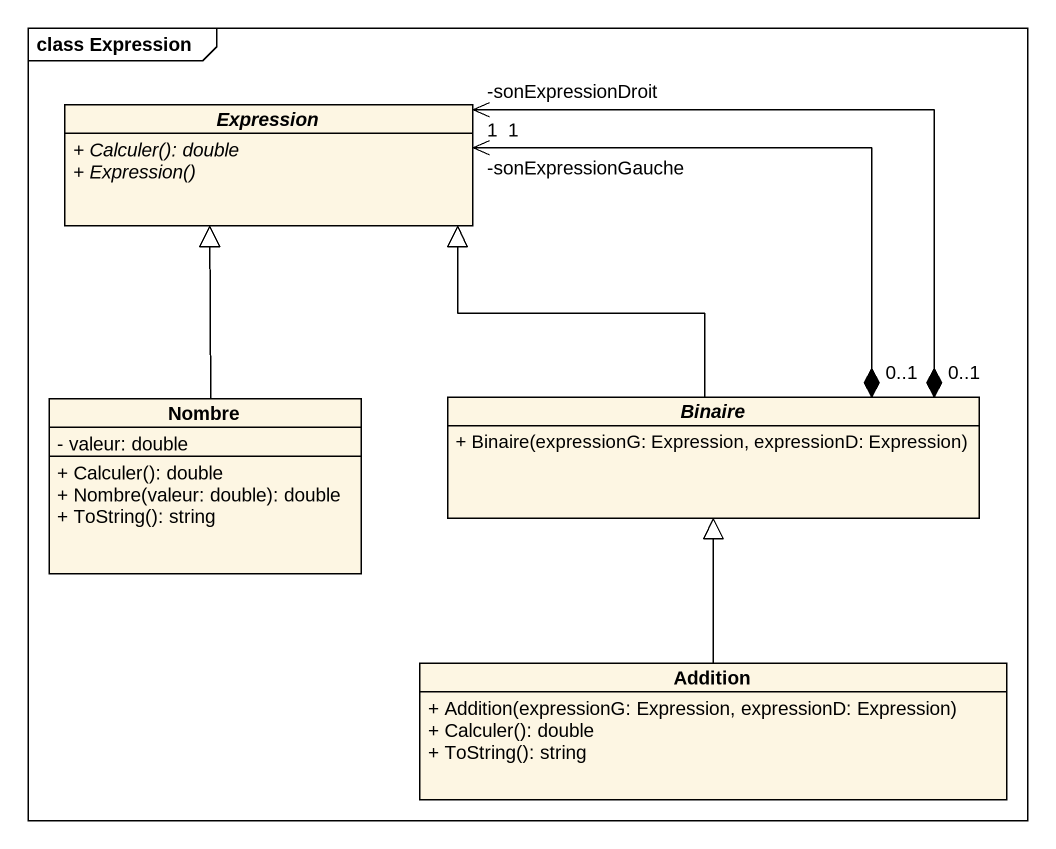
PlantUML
@startuml
mainframe class Expression
hide circle
hide empty members
skinparam classAttributeIconSize 0
abstract class Expression {
  {abstract} + Calculer(): double
  {abstract} + Expression()
}
class Nombre {
  - valeur: double
  + Calculer(): double
  + Nombre(valeur: double): double
  + ToString(): string
}
abstract class Binaire {
  + Binaire(expressionG: Expression, expressionD: Expression)
}
class Addition {
  + Addition(expressionG: Expression, expressionD: Expression)
  + Calculer(): double
  + ToString(): string
}
Expression "-sonExpressionDroit\n1" <--* "0..1" Binaire
Expression "-sonExpressionGauche\n1" <--* "0..1" Binaire
Nombre -up-|> Expression
Binaire -up-|> Expression
Addition -up-|> Binaire
@enduml
